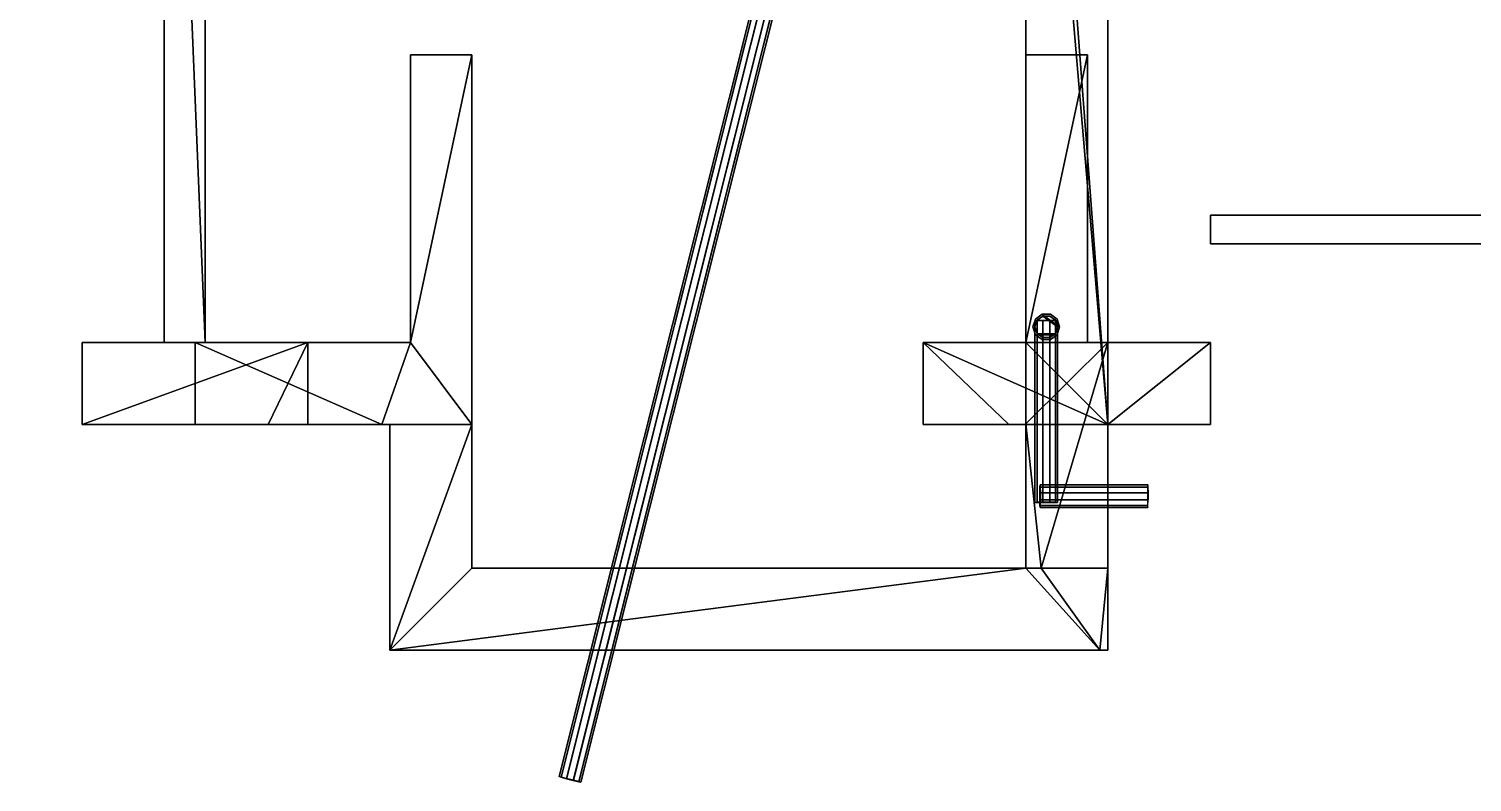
# Model space of a CAD drawing. Header units: millimetres. Extents: x -396 to 23232, y -842 to 31800.
# Drawn here: x 7540 to 14576, y -842 to 2827 of the extents above; entities that cross this region are included whole.
import ezdxf

# ---------------------------------------------------------------- set-up
doc = ezdxf.new("R2010")
doc.units = ezdxf.units.MM
doc.layers.add('АР_3D_стены', color=8, linetype='Continuous')
for name, color, linetype, true_color in [('ВК_3D_Арматура', 7, 'Continuous', 0xb48c3c), ('ВК_3D_К1', 7, 'Continuous', 0xc2410c), ('ВК_3D_К2', 7, 'Continuous', 0x2563eb), ('ВК_3D_Оборудование', 7, 'Continuous', 0xe2e8f0)]:
    doc.layers.add(name, color=color, linetype=linetype, true_color=true_color)

msp = doc.modelspace()

# ---------------------------------------------------------------- meshes
at = {"layer": 'АР_3D_стены'}
mesh = msp.add_polyface(dxfattribs=at)
corners = [(12400.2, 1299.6, 4050), (12400.2, 5569.6, 4050), (12402.2, 5569.6, 4050), (12402.2, 5569.6, 7550), (12400.2, 5569.6, 7550), (12400.2, 1299.6, 7550), (12317.7, 899.6, 4050), (11900.2, 899.6, 4050), (11900.2, 1299.6, 4050), (11900.2, 1299.6, 7550), (11900.2, 899.6, 7550), (12317.7, 899.6, 7550), (12400.2, 7149.6, 4050), (12700.2, 7149.6, 4050), (12700.2, 6449.6, 4050), (12700.2, 6449.6, 7550), (12700.2, 7149.6, 7550), (12400.2, 7149.6, 7550), (9902.2, 6149.6, 4050), (9902.2, 6449.6, 4050), (12400.2, 6449.6, 4050), (12400.2, 6449.6, 7550), (9902.2, 6449.6, 7550), (9902.2, 6149.6, 7550), (12800.2, 899.6, 4050), (12800.2, 899.6, 7550), (12400.2, 6531.9, 4050), (12400.2, 6531.9, 7550), (12317.7, 6149.6, 4050), (12317.7, 6149.6, 7550), (12800.2, 6449.6, 4050), (12800.2, 6449.6, 7550), (12400.2, 6149.6, 4050), (12400.2, 6149.6, 7550), (12402.2, 6149.1, 4050), (12402.2, 6149.1, 7550), (12800.2, 1299.6, 4050), (12800.2, 1299.6, 7550)]
mesh.append_faces([[corners[k] for k in face] for face in [(0, 1, 2), (3, 4, 5), (6, 7, 8), (9, 10, 11), (12, 13, 14), (15, 16, 17), (18, 19, 20), (21, 22, 23), (24, 6, 8), (9, 11, 25), (26, 12, 14), (15, 17, 27), (28, 18, 20), (21, 23, 29), (20, 26, 14), (15, 27, 21), (28, 20, 14), (15, 21, 29), (28, 14, 30), (31, 15, 29), (32, 28, 30), (31, 29, 33), (24, 8, 0), (5, 9, 25), (34, 32, 30), (31, 33, 35), (24, 0, 2), (3, 5, 25), (34, 30, 24), (25, 31, 35), (24, 2, 34), (35, 3, 25), (1, 2, 3, 4), (2, 34, 35, 3), (34, 32, 33, 35), (32, 32, 33, 33), (32, 28, 29, 33), (28, 18, 23, 29), (18, 19, 22, 23), (19, 20, 21, 22), (20, 26, 27, 21), (26, 12, 17, 27), (12, 13, 16, 17), (13, 14, 15, 16), (14, 30, 31, 15), (30, 36, 37, 31), (36, 36, 37, 37), (36, 24, 25, 37), (24, 6, 11, 25), (6, 7, 10, 11), (7, 8, 9, 10), (8, 36, 37, 9), (36, 0, 5, 37), (0, 1, 4, 5)]])
mesh = msp.add_polyface(dxfattribs=at)
corners = [(8400.2, 1299.6, 4050), (8200.2, 1299.6, 4050), (8200.2, 6149.6, 4050), (8200.2, 6149.6, 7550), (8200.2, 1299.6, 7550), (8400.2, 1299.6, 7550), (9002.2, 6449.6, 4050), (9002.2, 6149.6, 4050), (8707.4, 6149.6, 4050), (8707.4, 6149.6, 7550), (9002.2, 6149.6, 7550), (9002.2, 6449.6, 7550), (6750.2, 6149.6, 4050), (6750.2, 6449.6, 4050), (6750.2, 6449.6, 7550), (6750.2, 6149.6, 7550), (8400.2, 6149.6, 4050), (8400.2, 6149.6, 7550)]
mesh.append_faces([[corners[k] for k in face] for face in [(0, 1, 2), (3, 4, 5), (6, 7, 8), (9, 10, 11), (12, 13, 6), (11, 14, 15), (2, 12, 6), (11, 15, 3), (16, 0, 2), (3, 5, 17), (6, 8, 16), (17, 9, 11), (16, 2, 6), (11, 3, 17), (2, 12, 15, 3), (12, 13, 14, 15), (13, 6, 11, 14), (6, 7, 10, 11), (7, 8, 9, 10), (8, 16, 17, 9), (16, 16, 17, 17), (16, 0, 5, 17), (0, 1, 4, 5), (1, 2, 3, 4)]])
mesh = msp.add_polyface(dxfattribs=at)
corners = [(9260.2, 899.6), (8350.2, 899.6), (8350.2, 1299.6), (8350.2, 1299.6, 3650), (8350.2, 899.6, 3650), (9260.2, 899.6, 3650), (9400.2, 1299.6), (9400.2, 2699.6), (9700.2, 2699.6), (9700.2, 2699.6, 3650), (9400.2, 2699.6, 3650), (9400.2, 1299.6, 3650), (9700.2, 899.6), (9700.2, 899.6, 3650), (9700.2, 1299.6), (9700.2, 1299.6, 3650)]
mesh.append_faces([[corners[k] for k in face] for face in [(0, 1, 2), (3, 4, 5), (6, 7, 8), (9, 10, 11), (0, 2, 6), (11, 3, 5), (12, 0, 6), (11, 5, 13), (8, 12, 6), (11, 13, 9), (1, 2, 3, 4), (2, 6, 11, 3), (6, 7, 10, 11), (7, 8, 9, 10), (8, 14, 15, 9), (14, 14, 15, 15), (14, 12, 13, 15), (12, 0, 5, 13), (0, 1, 4, 5)]])
mesh = msp.add_polyface(dxfattribs=at)
corners = [(12400.2, 1299.6), (12400.2, 2699.6), (12700.2, 2699.6), (12700.2, 2699.6, 3650), (12400.2, 2699.6, 3650), (12400.2, 1299.6, 3650), (12700.2, 1299.6), (12700.2, 1299.6, 3650)]
mesh.append_faces([[corners[k] for k in face] for face in [(0, 1, 2), (3, 4, 5), (2, 6, 0), (5, 7, 3), (1, 2, 3, 4), (2, 6, 7, 3), (6, 0, 5, 7), (0, 1, 4, 5)]])
mesh = msp.add_polyface(dxfattribs=at)
corners = [(8900.2, 1299.6, 4050), (8900.2, 899.6, 4050), (8707.4, 899.6, 4050), (8707.4, 899.6, 7550), (8900.2, 899.6, 7550), (8900.2, 1299.6, 7550), (7800.2, 899.6, 4050), (7800.2, 1299.6, 4050), (7800.2, 1299.6, 7550), (7800.2, 899.6, 7550)]
mesh.append_faces([[corners[k] for k in face] for face in [(0, 1, 2), (3, 4, 5), (6, 7, 0), (5, 8, 9), (0, 2, 6), (9, 3, 5), (1, 2, 3, 4), (2, 6, 9, 3), (6, 7, 8, 9), (7, 0, 5, 8), (0, 1, 4, 5)]])
mesh = msp.add_polyface(dxfattribs=at)
corners = [(9300.2, -200.4), (9300.2, 899.6), (9700.2, 899.6), (9700.2, 899.6, 3650), (9300.2, 899.6, 3650), (9300.2, -200.4, 3650), (12800.2, 199.6), (12800.2, -200.4), (12761.8, -200.4), (12761.8, -200.4, 3650), (12800.2, -200.4, 3650), (12800.2, 199.6, 3650), (12800.2, 1299.6), (12475.5, 199.6), (12475.5, 199.6, 3650), (12800.2, 1299.6, 3650), (12400.2, 902.6), (12400.2, 1299.6), (12400.2, 1299.6, 3650), (12400.2, 902.6, 3650), (9700.2, 199.6), (9700.2, 199.6, 3650), (12400.2, 199.6), (12400.2, 199.6, 3650), (9700.2, -200.4), (9700.2, -200.4, 3650)]
mesh.append_faces([[corners[k] for k in face] for face in [(0, 1, 2), (3, 4, 5), (6, 7, 8), (9, 10, 11), (12, 6, 13), (14, 11, 15), (16, 17, 12), (15, 18, 19), (0, 2, 20), (21, 3, 5), (13, 6, 8), (9, 11, 14), (16, 12, 13), (14, 15, 19), (0, 20, 22), (23, 21, 5), (22, 16, 13), (14, 19, 23), (22, 13, 8), (9, 14, 23), (8, 0, 22), (23, 5, 9), (1, 2, 3, 4), (2, 20, 21, 3), (20, 22, 23, 21), (22, 16, 19, 23), (16, 17, 18, 19), (17, 12, 15, 18), (12, 6, 11, 15), (6, 13, 14, 11), (13, 6, 11, 14), (6, 7, 10, 11), (7, 8, 9, 10), (8, 24, 25, 9), (24, 24, 25, 25), (24, 0, 5, 25), (0, 1, 4, 5)]])
mesh = msp.add_polyface(dxfattribs=at)
corners = [(12800.2, 899.6), (12800.2, 1299.6), (13300.2, 1299.6), (13300.2, 1299.6, 3650), (12800.2, 1299.6, 3650), (12800.2, 899.6, 3650), (13300.2, 899.6), (13300.2, 899.6, 3650)]
mesh.append_faces([[corners[k] for k in face] for face in [(0, 1, 2), (3, 4, 5), (2, 6, 0), (5, 7, 3), (1, 2, 3, 4), (2, 6, 7, 3), (6, 0, 5, 7), (0, 1, 4, 5)]])
at = {"layer": 'ВК_3D_Арматура', "color": 8, "true_color": 0x78716c}
mesh = msp.add_polyface(dxfattribs=at)
corners = [(12564.9, 1375, 920), (12552.5, 1413.1, 920), (12552.5, 1413.1, 1080), (12564.9, 1375, 1080), (12520.1, 1436.7, 920), (12520.1, 1436.7, 1080), (12479.9, 1436.7, 920), (12479.9, 1436.7, 1080), (12447.5, 1413.1, 920), (12447.5, 1413.1, 1080), (12435.1, 1375, 920), (12435.1, 1375, 1080), (12447.5, 1336.9, 920), (12447.5, 1336.9, 1080), (12479.9, 1313.3, 920), (12479.9, 1313.3, 1080), (12520.1, 1313.3, 920), (12520.1, 1313.3, 1080), (12552.5, 1336.9, 920), (12552.5, 1336.9, 1080)]
mesh.append_faces([[corners[k] for k in face] for face in [(0, 1, 2, 3), (1, 4, 5, 2), (4, 6, 7, 5), (6, 8, 9, 7), (8, 10, 11, 9), (10, 12, 13, 11), (12, 14, 15, 13), (14, 16, 17, 15), (16, 18, 19, 17), (18, 0, 3, 19), (18, 16, 14, 12), (3, 2, 5, 7)]])
at = {"layer": 'ВК_3D_К1'}
mesh = msp.add_polyface(dxfattribs=at)
corners = [(12027.6, 6315.7, -1193.2), (12017.3, 6317.8, -1160.8), (10221.1, -840.4, -1271.5), (10231.4, -842.5, -1303.8), (11990.6, 6324.2, -1140.8), (10194.4, -834, -1251.5), (11957.6, 6332.5, -1140.8), (10161.4, -825.7, -1251.5), (11931, 6339.5, -1160.8), (10134.8, -818.7, -1271.5), (11921, 6342.5, -1193.2), (10124.8, -815.7, -1303.8), (11931.3, 6340.4, -1225.5), (10135.1, -817.8, -1336.2), (11958, 6334, -1245.5), (10161.8, -824.2, -1356.2), (11991, 6325.7, -1245.5), (10194.8, -832.5, -1356.2), (12017.6, 6318.7, -1225.5), (10221.4, -839.5, -1336.2)]
mesh.append_faces([[corners[k] for k in face] for face in [(0, 1, 2, 3), (1, 4, 5, 2), (4, 6, 7, 5), (6, 8, 9, 7), (8, 10, 11, 9), (10, 12, 13, 11), (12, 14, 15, 13), (14, 16, 17, 15), (16, 18, 19, 17), (18, 0, 3, 19), (18, 16, 14, 12), (3, 2, 5, 7)]])
at = {"layer": 'ВК_3D_К2'}
mesh = msp.add_polyface(dxfattribs=at)
corners = [(12555, 1375, 8050), (12544.5, 1407.3, 8050), (12544.5, 1407.3, -160), (12555, 1375, -160), (12517, 1427.3, 8050), (12517, 1427.3, -160), (12483, 1427.3, 8050), (12483, 1427.3, -160), (12455.5, 1407.3, 8050), (12455.5, 1407.3, -160), (12445, 1375, 8050), (12445, 1375, -160), (12455.5, 1342.7, 8050), (12455.5, 1342.7, -160), (12483, 1322.7, 8050), (12483, 1322.7, -160), (12517, 1322.7, 8050), (12517, 1322.7, -160), (12544.5, 1342.7, 8050), (12544.5, 1342.7, -160)]
mesh.append_faces([[corners[k] for k in face] for face in [(0, 1, 2, 3), (1, 4, 5, 2), (4, 6, 7, 5), (6, 8, 9, 7), (8, 10, 11, 9), (10, 12, 13, 11), (12, 14, 15, 13), (14, 16, 17, 15), (16, 18, 19, 17), (18, 0, 3, 19), (18, 16, 14, 12), (3, 2, 5, 7)]])
mesh = msp.add_polyface(dxfattribs=at)
corners = [(12555, 1405, -129.4), (12544.5, 1404.3, -97.1), (12544.5, 519.4, -114.8), (12555, 520, -147.1), (12517, 1403.9, -77.1), (12517, 519, -94.8), (12483, 1403.9, -77.1), (12483, 519, -94.8), (12455.5, 1404.3, -97.1), (12455.5, 519.4, -114.8), (12445, 1405, -129.4), (12445, 520, -147.1), (12455.5, 1405.6, -161.7), (12455.5, 520.7, -179.4), (12483, 1406, -181.7), (12483, 521.1, -199.4), (12517, 1406, -181.7), (12517, 521.1, -199.4), (12544.5, 1405.6, -161.7), (12544.5, 520.7, -179.4)]
mesh.append_faces([[corners[k] for k in face] for face in [(0, 1, 2, 3), (1, 4, 5, 2), (4, 6, 7, 5), (6, 8, 9, 7), (8, 10, 11, 9), (10, 12, 13, 11), (12, 14, 15, 13), (14, 16, 17, 15), (16, 18, 19, 17), (18, 0, 3, 19), (18, 16, 14, 12), (3, 2, 5, 7)]])
mesh = msp.add_polyface(dxfattribs=at)
corners = [(12470, 605, -145.9), (12470.7, 594.5, -113.6), (12995.6, 594.5, -124.1), (12995, 605, -156.4), (12471.1, 567, -93.6), (12996, 567, -104.1), (12471.1, 533, -93.6), (12996, 533, -104.1), (12470.7, 505.5, -113.6), (12995.6, 505.5, -124.1), (12470, 495, -145.9), (12995, 495, -156.4), (12469.4, 505.5, -178.2), (12994.3, 505.5, -188.7), (12469, 533, -198.2), (12993.9, 533, -208.7), (12469, 567, -198.2), (12993.9, 567, -208.7), (12469.4, 594.5, -178.2), (12994.3, 594.5, -188.7)]
mesh.append_faces([[corners[k] for k in face] for face in [(0, 1, 2, 3), (1, 4, 5, 2), (4, 6, 7, 5), (6, 8, 9, 7), (8, 10, 11, 9), (10, 12, 13, 11), (12, 14, 15, 13), (14, 16, 17, 15), (16, 18, 19, 17), (18, 0, 3, 19), (18, 16, 14, 12), (3, 2, 5, 7)]])
at = {"layer": 'ВК_3D_Оборудование', "color": 254, "true_color": 0xe2e8f0}
mesh = msp.add_polyface(dxfattribs=at)
corners = [(13300, 1780, -120), (13300, 1920, -120), (19400, 1920, -120), (19400, 1780, -120), (13300, 1780), (19400, 1780), (19400, 1920), (13300, 1920)]
mesh.append_faces([[corners[k] for k in face] for face in [(0, 1, 2, 3), (4, 5, 6, 7), (0, 3, 5, 4), (3, 2, 6, 5), (2, 1, 7, 6), (1, 0, 4, 7)]])

doc.saveas('drawing.dxf')
